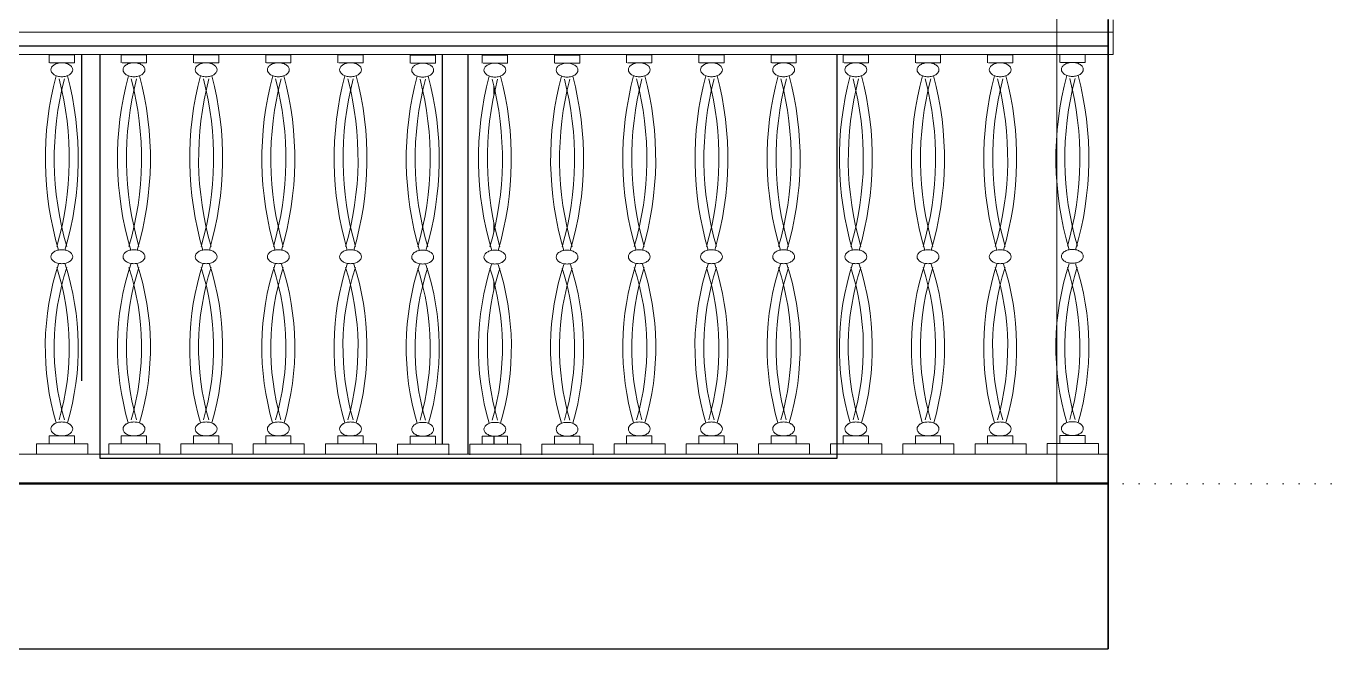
# Model space of a CAD drawing. Extents: x 775040 to 808375, y 4159409 to 4163651.
# Drawn here: x 797201.7 to 797454.9, y 4160529.1 to 4160650 of the extents above; entities that cross this region are included whole.
import ezdxf

# ---------------------------------------------------------------- set-up
doc = ezdxf.new("R2010")
doc.units = 0
doc.header["$MEASUREMENT"] = 0
doc.linetypes.add('ACAD_ISO07W100', pattern=[3, 0, -3])
doc.linetypes.add('DUZ', pattern=[500, 500])
doc.layers.get('0').update_dxf_attribs({"linetype": 'DUZ'})
doc.layers.add('pencere', color=3, linetype='Continuous')
for name, color, linetype, lineweight in [('Z_g1', 1, 'Continuous', 5), ('Z_g2', 2, 'Continuous', 9), ('Z_g6', 6, 'Continuous', 20), ('Z_g8', 192, 'Continuous', 30), ('Z_izdot', 42, 'ACAD_ISO07W100', 9)]:
    doc.layers.add(name, color=color, linetype=linetype, lineweight=lineweight)

msp = doc.modelspace()

# ---------------------------------------------------------------- linework, layer by layer
at = {"color": 7, "linetype": 'Continuous'}
for p, q in [((797411.56, 4160561.14), (797411.56, 4160651.14)), ((797157.42, 4160646.14), (797411.56, 4160646.14)), ((797411.56, 4160561.14), (797157.42, 4160561.14)), ((797157.42, 4160561.14), (797411.56, 4160561.14))]:
    msp.add_line(p, q, dxfattribs=at)
at = {"color": 1, "linetype": 'Continuous', "lineweight": 20}
msp.add_line((797212.42, 4160561.37), (797212.42, 4160561.14), dxfattribs=at)
at = {"layer": 'pencere', "color": 5}
for p, q in [((797212.42, 4160644.42), (797212.42, 4160581.14)), ((797287.42, 4160566.91), (797287.42, 4160644.42))]:
    msp.add_line(p, q, dxfattribs=at)
at = {"layer": 'pencere', "color": 21}
for p, q in [((797282.42, 4160568.87), (797282.42, 4160644.42)), ((797292.42, 4160644.29), (797292.42, 4160644.42)), ((797292.42, 4160642.77), (797292.42, 4160642.77)), ((797292.42, 4160636.69), (797292.42, 4160638.23)), ((797292.42, 4160610.13), (797292.42, 4160611.67)), ((797292.42, 4160598.92), (797292.42, 4160600.31)), ((797292.42, 4160568.87), (797292.42, 4160570.39))]:
    msp.add_line(p, q, dxfattribs=at)
at = {"layer": 'pencere', "color": 5}
msp.add_lwpolyline([(797212.4, 4160644.42), (797212.41, 4160581.14)], dxfattribs=at)
at = {"layer": 'pencere', "color": 21}
msp.add_lwpolyline([(797215.94, 4160644.42), (797215.95, 4160566.14), (797358.95, 4160566.14), (797358.94, 4160644.42)], dxfattribs=at)
at = {"layer": 'Z_g1'}
for p, q in [((797411.56, 4160566.91), (797157.42, 4160566.91)), ((797157.42, 4160561.37), (797411.56, 4160561.37))]:
    msp.add_line(p, q, dxfattribs=at)
msp.add_lwpolyline([(797212.42, 4160561.37), (797212.42, 4160561.14)], dxfattribs=at)
at = {"layer": 'Z_g2'}
for p, q in [((797412.5, 4160644.42), (797412.5, 4160651.14)), ((797157.42, 4160648.77), (797412.5, 4160648.77)), ((797412.5, 4160644.42), (797157.42, 4160644.42)), ((797206.14, 4160642.83), (797206.14, 4160644.36)), ((797211.04, 4160644.36), (797206.14, 4160644.36)), ((797211.04, 4160644.36), (797211.04, 4160642.83)), ((797220.14, 4160642.83), (797220.14, 4160644.36)), ((797225.04, 4160644.36), (797220.14, 4160644.36)), ((797225.04, 4160644.36), (797225.04, 4160642.83)), ((797234.14, 4160642.83), (797234.14, 4160644.36)), ((797239.04, 4160644.36), (797234.14, 4160644.36)), ((797239.04, 4160644.36), (797239.04, 4160642.83)), ((797248.14, 4160642.83), (797248.14, 4160644.36)), ((797253.04, 4160644.36), (797248.14, 4160644.36)), ((797253.04, 4160644.36), (797253.04, 4160642.83)), ((797267.04, 4160644.36), (797262.14, 4160644.36)), ((797262.14, 4160642.83), (797262.14, 4160644.36)), ((797267.04, 4160644.36), (797267.04, 4160642.83)), ((797276.14, 4160642.77), (797276.14, 4160644.29)), ((797281.04, 4160644.29), (797276.14, 4160644.29)), ((797281.04, 4160644.29), (797281.04, 4160642.77)), ((797290.14, 4160642.77), (797290.14, 4160644.29)), ((797295.04, 4160644.29), (797290.14, 4160644.29)), ((797295.04, 4160644.29), (797295.04, 4160642.77)), ((797309.04, 4160644.29), (797304.14, 4160644.29)), ((797304.14, 4160642.77), (797304.14, 4160644.29)), ((797309.04, 4160644.29), (797309.04, 4160642.77)), ((797318.14, 4160642.83), (797318.14, 4160644.36)), ((797323.04, 4160644.36), (797318.14, 4160644.36)), ((797323.04, 4160644.36), (797323.04, 4160642.83)), ((797332.14, 4160642.83), (797332.14, 4160644.36)), ((797337.04, 4160644.36), (797332.14, 4160644.36)), ((797337.04, 4160644.36), (797337.04, 4160642.83)), ((797351.04, 4160644.36), (797346.14, 4160644.36)), ((797346.14, 4160642.83), (797346.14, 4160644.36)), ((797351.04, 4160644.36), (797351.04, 4160642.83)), ((797360.14, 4160642.83), (797360.14, 4160644.36)), ((797365.04, 4160644.36), (797360.14, 4160644.36)), ((797365.04, 4160644.36), (797365.04, 4160642.83)), ((797374.14, 4160642.83), (797374.14, 4160644.36)), ((797379.04, 4160644.36), (797374.14, 4160644.36)), ((797379.04, 4160644.36), (797379.04, 4160642.83)), ((797393.04, 4160644.36), (797388.14, 4160644.36)), ((797388.14, 4160642.83), (797388.14, 4160644.36)), ((797393.04, 4160644.36), (797393.04, 4160642.83)), ((797402.14, 4160642.9), (797402.14, 4160644.42)), ((797407.04, 4160644.42), (797402.14, 4160644.42)), ((797407.04, 4160644.42), (797407.04, 4160642.9)), ((797211.04, 4160642.83), (797206.3, 4160642.83)), ((797225.04, 4160642.83), (797220.3, 4160642.83)), ((797239.04, 4160642.83), (797234.3, 4160642.83)), ((797253.04, 4160642.83), (797248.3, 4160642.83)), ((797267.04, 4160642.83), (797262.3, 4160642.83)), ((797281.04, 4160642.77), (797276.3, 4160642.77)), ((797295.04, 4160642.77), (797290.3, 4160642.77)), ((797309.04, 4160642.77), (797304.3, 4160642.77)), ((797323.04, 4160642.83), (797318.3, 4160642.83)), ((797337.04, 4160642.83), (797332.3, 4160642.83)), ((797351.04, 4160642.83), (797346.3, 4160642.83)), ((797365.04, 4160642.83), (797360.3, 4160642.83)), ((797379.04, 4160642.83), (797374.3, 4160642.83)), ((797393.04, 4160642.83), (797388.3, 4160642.83)), ((797407.04, 4160642.9), (797402.3, 4160642.9)), ((797206.14, 4160570.46), (797206.14, 4160568.94)), ((797211.04, 4160570.46), (797206.14, 4160570.46)), ((797211.04, 4160568.94), (797211.04, 4160570.46)), ((797220.14, 4160570.46), (797220.14, 4160568.94)), ((797225.04, 4160570.46), (797220.14, 4160570.46)), ((797225.04, 4160568.94), (797225.04, 4160570.46)), ((797234.14, 4160570.46), (797234.14, 4160568.94)), ((797239.04, 4160570.46), (797234.14, 4160570.46)), ((797239.04, 4160568.94), (797239.04, 4160570.46)), ((797248.14, 4160570.46), (797248.14, 4160568.94)), ((797253.04, 4160570.46), (797248.14, 4160570.46)), ((797253.04, 4160568.94), (797253.04, 4160570.46)), ((797267.04, 4160570.46), (797262.14, 4160570.46)), ((797262.14, 4160570.46), (797262.14, 4160568.94)), ((797267.04, 4160568.94), (797267.04, 4160570.46)), ((797276.14, 4160570.39), (797276.14, 4160568.87)), ((797281.04, 4160570.39), (797276.14, 4160570.39)), ((797281.04, 4160568.87), (797281.04, 4160570.39)), ((797290.14, 4160570.39), (797290.14, 4160568.87)), ((797295.04, 4160570.39), (797290.14, 4160570.39)), ((797295.04, 4160568.87), (797295.04, 4160570.39)), ((797309.04, 4160570.39), (797304.14, 4160570.39)), ((797304.14, 4160570.39), (797304.14, 4160568.87)), ((797309.04, 4160568.87), (797309.04, 4160570.39)), ((797318.14, 4160570.46), (797318.14, 4160568.94)), ((797323.04, 4160570.46), (797318.14, 4160570.46)), ((797323.04, 4160568.94), (797323.04, 4160570.46)), ((797332.14, 4160570.46), (797332.14, 4160568.94)), ((797337.04, 4160570.46), (797332.14, 4160570.46)), ((797337.04, 4160568.94), (797337.04, 4160570.46)), ((797351.04, 4160570.46), (797346.14, 4160570.46)), ((797346.14, 4160570.46), (797346.14, 4160568.94)), ((797351.04, 4160568.94), (797351.04, 4160570.46)), ((797360.14, 4160570.46), (797360.14, 4160568.94)), ((797365.04, 4160570.46), (797360.14, 4160570.46)), ((797365.04, 4160568.94), (797365.04, 4160570.46)), ((797374.14, 4160570.46), (797374.14, 4160568.94)), ((797379.04, 4160570.46), (797374.14, 4160570.46)), ((797379.04, 4160568.94), (797379.04, 4160570.46)), ((797393.04, 4160570.46), (797388.14, 4160570.46)), ((797388.14, 4160570.46), (797388.14, 4160568.94)), ((797393.04, 4160568.94), (797393.04, 4160570.46)), ((797402.14, 4160570.52), (797402.14, 4160569)), ((797407.04, 4160570.52), (797402.14, 4160570.52)), ((797407.04, 4160569), (797407.04, 4160570.52)), ((797203.71, 4160568.94), (797203.71, 4160566.88)), ((797213.63, 4160568.94), (797203.71, 4160568.94)), ((797213.63, 4160566.88), (797213.63, 4160568.94)), ((797217.71, 4160568.94), (797217.71, 4160566.88)), ((797227.63, 4160568.94), (797217.71, 4160568.94)), ((797227.63, 4160566.88), (797227.63, 4160568.94)), ((797231.71, 4160568.94), (797231.71, 4160566.88)), ((797241.63, 4160568.94), (797231.71, 4160568.94)), ((797241.63, 4160566.88), (797241.63, 4160568.94)), ((797245.71, 4160568.94), (797245.71, 4160566.88)), ((797255.63, 4160568.94), (797245.71, 4160568.94)), ((797255.63, 4160566.88), (797255.63, 4160568.94)), ((797269.63, 4160568.94), (797259.71, 4160568.94)), ((797259.71, 4160568.94), (797259.71, 4160566.88)), ((797269.63, 4160566.88), (797269.63, 4160568.94)), ((797273.71, 4160568.87), (797273.71, 4160566.81)), ((797283.63, 4160568.87), (797273.71, 4160568.87)), ((797283.63, 4160566.81), (797283.63, 4160568.87)), ((797287.71, 4160568.87), (797287.71, 4160566.81)), ((797297.63, 4160568.87), (797287.71, 4160568.87)), ((797297.63, 4160566.81), (797297.63, 4160568.87)), ((797311.63, 4160568.87), (797301.71, 4160568.87)), ((797301.71, 4160568.87), (797301.71, 4160566.81)), ((797311.63, 4160566.81), (797311.63, 4160568.87)), ((797315.71, 4160568.94), (797315.71, 4160566.88)), ((797325.63, 4160568.94), (797315.71, 4160568.94)), ((797325.63, 4160566.88), (797325.63, 4160568.94)), ((797329.71, 4160568.94), (797329.71, 4160566.88)), ((797339.63, 4160568.94), (797329.71, 4160568.94)), ((797339.63, 4160566.88), (797339.63, 4160568.94)), ((797353.63, 4160568.94), (797343.71, 4160568.94)), ((797343.71, 4160568.94), (797343.71, 4160566.88)), ((797353.63, 4160566.88), (797353.63, 4160568.94)), ((797357.71, 4160568.94), (797357.71, 4160566.88)), ((797367.63, 4160568.94), (797357.71, 4160568.94)), ((797367.63, 4160566.88), (797367.63, 4160568.94)), ((797371.71, 4160568.94), (797371.71, 4160566.88)), ((797381.63, 4160568.94), (797371.71, 4160568.94)), ((797381.63, 4160566.88), (797381.63, 4160568.94)), ((797395.63, 4160568.94), (797385.71, 4160568.94)), ((797385.71, 4160568.94), (797385.71, 4160566.88)), ((797395.63, 4160566.88), (797395.63, 4160568.94)), ((797399.71, 4160569), (797399.71, 4160566.94)), ((797409.63, 4160569), (797399.71, 4160569)), ((797409.63, 4160566.94), (797409.63, 4160569))]:
    msp.add_line(p, q, dxfattribs=at)
for centre, radius, start, end in [((797207.36, 4160641.48), 0.888, 147.0853, 180), ((797207.36, 4160641.48), 0.888, 180, 212.9147), ((797207.95, 4160641.1), 1.59, 122.6158, 147.0853), ((797207.95, 4160641.86), 1.59, 212.9147, 237.3842), ((797208.34, 4160640.5), 2.3, 104.8455, 122.6158), ((797208.59, 4160639.54), 3.29, 90, 104.8455), ((797208.59, 4160639.54), 3.29, 75.1545, 90), ((797208.84, 4160640.5), 2.3, 57.3842, 75.1545), ((797209.23, 4160641.1), 1.59, 32.9147, 57.3842), ((797209.23, 4160641.86), 1.59, 302.6158, 327.0853), ((797209.82, 4160641.48), 0.888, 0, 32.9147), ((797209.82, 4160641.48), 0.888, 327.0853, 0), ((797221.36, 4160641.48), 0.888, 147.0853, 180), ((797221.36, 4160641.48), 0.888, 180, 212.9147), ((797221.95, 4160641.1), 1.59, 122.6158, 147.0853), ((797221.95, 4160641.86), 1.59, 212.9147, 237.3842), ((797222.34, 4160640.5), 2.3, 104.8455, 122.6158), ((797222.59, 4160639.54), 3.29, 90, 104.8455), ((797222.59, 4160639.54), 3.29, 75.1545, 90), ((797222.84, 4160640.5), 2.3, 57.3842, 75.1545), ((797223.23, 4160641.1), 1.59, 32.9147, 57.3842), ((797223.23, 4160641.86), 1.59, 302.6158, 327.0853), ((797223.82, 4160641.48), 0.888, 0, 32.9147), ((797223.82, 4160641.48), 0.888, 327.0853, 0), ((797235.36, 4160641.48), 0.888, 147.0853, 180), ((797235.36, 4160641.48), 0.888, 180, 212.9147), ((797235.95, 4160641.1), 1.59, 122.6158, 147.0853), ((797235.95, 4160641.86), 1.59, 212.9147, 237.3842), ((797236.34, 4160640.5), 2.3, 104.8455, 122.6158), ((797236.59, 4160639.54), 3.29, 90, 104.8455), ((797236.59, 4160639.54), 3.29, 75.1545, 90), ((797236.84, 4160640.5), 2.3, 57.3842, 75.1545), ((797237.23, 4160641.1), 1.59, 32.9147, 57.3842), ((797237.23, 4160641.86), 1.59, 302.6158, 327.0853), ((797237.82, 4160641.48), 0.888, 0, 32.9147), ((797237.82, 4160641.48), 0.888, 327.0853, 0), ((797249.36, 4160641.48), 0.888, 147.0853, 180), ((797249.36, 4160641.48), 0.888, 180, 212.9147), ((797249.95, 4160641.1), 1.59, 122.6158, 147.0853), ((797249.95, 4160641.86), 1.59, 212.9147, 237.3842), ((797250.34, 4160640.5), 2.3, 104.8455, 122.6158), ((797250.59, 4160639.54), 3.29, 90, 104.8455), ((797250.59, 4160639.54), 3.29, 75.1545, 90), ((797250.84, 4160640.5), 2.3, 57.3842, 75.1545), ((797251.23, 4160641.1), 1.59, 32.9147, 57.3842), ((797251.23, 4160641.86), 1.59, 302.6158, 327.0853), ((797251.82, 4160641.48), 0.888, 0, 32.9147), ((797251.82, 4160641.48), 0.888, 327.0853, 0), ((797263.36, 4160641.48), 0.888, 147.0853, 180), ((797263.36, 4160641.48), 0.888, 180, 212.9147), ((797263.95, 4160641.1), 1.59, 122.6158, 147.0853), ((797263.95, 4160641.86), 1.59, 212.9147, 237.3842), ((797264.34, 4160640.5), 2.3, 104.8455, 122.6158), ((797264.59, 4160639.54), 3.29, 90, 104.8455), ((797264.59, 4160639.54), 3.29, 75.1545, 90), ((797264.84, 4160640.5), 2.3, 57.3842, 75.1545), ((797265.23, 4160641.1), 1.59, 32.9147, 57.3842), ((797265.23, 4160641.86), 1.59, 302.6158, 327.0853), ((797265.82, 4160641.48), 0.888, 0, 32.9147), ((797265.82, 4160641.48), 0.888, 327.0853, 0), ((797277.36, 4160641.42), 0.888, 147.0853, 180), ((797277.36, 4160641.42), 0.888, 180, 212.9147), ((797277.95, 4160641.04), 1.59, 122.6158, 147.0853), ((797277.95, 4160641.8), 1.59, 212.9147, 237.3842), ((797278.34, 4160640.43), 2.3, 104.8455, 122.6158), ((797278.59, 4160639.48), 3.29, 90, 104.8455), ((797278.59, 4160639.48), 3.29, 75.1545, 90), ((797278.84, 4160640.43), 2.3, 57.3842, 75.1545), ((797279.23, 4160641.04), 1.59, 32.9147, 57.3842), ((797279.23, 4160641.8), 1.59, 302.6158, 327.0853), ((797279.82, 4160641.42), 0.888, 0, 32.9147), ((797279.82, 4160641.42), 0.888, 327.0853, 0), ((797291.36, 4160641.42), 0.888, 147.0853, 180), ((797291.36, 4160641.42), 0.888, 180, 212.9147), ((797291.95, 4160641.04), 1.59, 122.6158, 147.0853), ((797291.95, 4160641.8), 1.59, 212.9147, 237.3842), ((797292.34, 4160640.43), 2.3, 104.8455, 122.6158), ((797292.59, 4160639.48), 3.29, 90, 104.8455), ((797292.59, 4160639.48), 3.29, 75.1545, 90), ((797292.84, 4160640.43), 2.3, 57.3842, 75.1545), ((797293.23, 4160641.04), 1.59, 32.9147, 57.3842), ((797293.23, 4160641.8), 1.59, 302.6158, 327.0853), ((797293.82, 4160641.42), 0.888, 0, 32.9147), ((797293.82, 4160641.42), 0.888, 327.0853, 0), ((797305.36, 4160641.42), 0.888, 147.0853, 180), ((797305.36, 4160641.42), 0.888, 180, 212.9147), ((797305.95, 4160641.04), 1.59, 122.6158, 147.0853), ((797305.95, 4160641.8), 1.59, 212.9147, 237.3842), ((797306.34, 4160640.43), 2.3, 104.8455, 122.6158), ((797306.59, 4160639.48), 3.29, 90, 104.8455), ((797306.59, 4160639.48), 3.29, 75.1545, 90), ((797306.84, 4160640.43), 2.3, 57.3842, 75.1545), ((797307.23, 4160641.04), 1.59, 32.9147, 57.3842), ((797307.23, 4160641.8), 1.59, 302.6158, 327.0853), ((797307.82, 4160641.42), 0.888, 0, 32.9147), ((797307.82, 4160641.42), 0.888, 327.0853, 0), ((797319.36, 4160641.48), 0.888, 147.0853, 180), ((797319.36, 4160641.48), 0.888, 180, 212.9147), ((797319.95, 4160641.1), 1.59, 122.6158, 147.0853), ((797319.95, 4160641.86), 1.59, 212.9147, 237.3842), ((797320.34, 4160640.5), 2.3, 104.8455, 122.6158), ((797320.59, 4160639.54), 3.29, 90, 104.8455), ((797320.59, 4160639.54), 3.29, 75.1545, 90), ((797320.84, 4160640.5), 2.3, 57.3842, 75.1545), ((797321.23, 4160641.1), 1.59, 32.9147, 57.3842), ((797321.23, 4160641.86), 1.59, 302.6158, 327.0853), ((797321.82, 4160641.48), 0.888, 0, 32.9147), ((797321.82, 4160641.48), 0.888, 327.0853, 0), ((797333.36, 4160641.48), 0.888, 147.0853, 180), ((797333.36, 4160641.48), 0.888, 180, 212.9147), ((797333.95, 4160641.1), 1.59, 122.6158, 147.0853), ((797333.95, 4160641.86), 1.59, 212.9147, 237.3842), ((797334.34, 4160640.5), 2.3, 104.8455, 122.6158), ((797334.59, 4160639.54), 3.29, 90, 104.8455), ((797334.59, 4160639.54), 3.29, 75.1545, 90), ((797334.84, 4160640.5), 2.3, 57.3842, 75.1545), ((797335.23, 4160641.1), 1.59, 32.9147, 57.3842), ((797335.23, 4160641.86), 1.59, 302.6158, 327.0853), ((797335.82, 4160641.48), 0.888, 0, 32.9147), ((797335.82, 4160641.48), 0.888, 327.0853, 0), ((797347.36, 4160641.48), 0.888, 147.0853, 180), ((797347.36, 4160641.48), 0.888, 180, 212.9147), ((797347.95, 4160641.1), 1.59, 122.6158, 147.0853), ((797347.95, 4160641.86), 1.59, 212.9147, 237.3842), ((797348.34, 4160640.5), 2.3, 104.8455, 122.6158), ((797348.59, 4160639.54), 3.29, 90, 104.8455), ((797348.59, 4160639.54), 3.29, 75.1545, 90), ((797348.84, 4160640.5), 2.3, 57.3842, 75.1545), ((797349.23, 4160641.1), 1.59, 32.9147, 57.3842), ((797349.23, 4160641.86), 1.59, 302.6158, 327.0853), ((797349.82, 4160641.48), 0.888, 0, 32.9147), ((797349.82, 4160641.48), 0.888, 327.0853, 0), ((797361.36, 4160641.48), 0.888, 147.0853, 180), ((797361.36, 4160641.48), 0.888, 180, 212.9147), ((797361.95, 4160641.1), 1.59, 122.6158, 147.0853), ((797361.95, 4160641.86), 1.59, 212.9147, 237.3842), ((797362.34, 4160640.5), 2.3, 104.8455, 122.6158), ((797362.59, 4160639.54), 3.29, 90, 104.8455), ((797362.59, 4160639.54), 3.29, 75.1545, 90), ((797362.84, 4160640.5), 2.3, 57.3842, 75.1545), ((797363.23, 4160641.1), 1.59, 32.9147, 57.3842), ((797363.23, 4160641.86), 1.59, 302.6158, 327.0853), ((797363.82, 4160641.48), 0.888, 0, 32.9147), ((797363.82, 4160641.48), 0.888, 327.0853, 0), ((797375.36, 4160641.48), 0.888, 147.0853, 180), ((797375.36, 4160641.48), 0.888, 180, 212.9147), ((797375.95, 4160641.1), 1.59, 122.6158, 147.0853), ((797375.95, 4160641.86), 1.59, 212.9147, 237.3842), ((797376.34, 4160640.5), 2.3, 104.8455, 122.6158), ((797376.59, 4160639.54), 3.29, 90, 104.8455), ((797376.59, 4160639.54), 3.29, 75.1545, 90), ((797376.84, 4160640.5), 2.3, 57.3842, 75.1545), ((797377.23, 4160641.1), 1.59, 32.9147, 57.3842), ((797377.23, 4160641.86), 1.59, 302.6158, 327.0853), ((797377.82, 4160641.48), 0.888, 0, 32.9147), ((797377.82, 4160641.48), 0.888, 327.0853, 0), ((797389.36, 4160641.48), 0.888, 147.0853, 180), ((797389.36, 4160641.48), 0.888, 180, 212.9147), ((797389.95, 4160641.1), 1.59, 122.6158, 147.0853), ((797389.95, 4160641.86), 1.59, 212.9147, 237.3842), ((797390.34, 4160640.5), 2.3, 104.8455, 122.6158), ((797390.59, 4160639.54), 3.29, 90, 104.8455), ((797390.59, 4160639.54), 3.29, 75.1545, 90), ((797390.84, 4160640.5), 2.3, 57.3842, 75.1545), ((797391.23, 4160641.1), 1.59, 32.9147, 57.3842), ((797391.23, 4160641.86), 1.59, 302.6158, 327.0853), ((797391.82, 4160641.48), 0.888, 0, 32.9147), ((797391.82, 4160641.48), 0.888, 327.0853, 0), ((797403.36, 4160641.55), 0.888, 147.0853, 180), ((797403.36, 4160641.55), 0.888, 180, 212.9147), ((797403.95, 4160641.17), 1.59, 122.6158, 147.0853), ((797403.95, 4160641.93), 1.59, 212.9147, 237.3842), ((797404.34, 4160640.57), 2.3, 104.8455, 122.6158), ((797404.59, 4160639.61), 3.29, 90, 104.8455), ((797404.59, 4160639.61), 3.29, 75.1545, 90), ((797404.84, 4160640.57), 2.3, 57.3842, 75.1545), ((797405.23, 4160641.17), 1.59, 32.9147, 57.3842), ((797405.23, 4160641.93), 1.59, 302.6158, 327.0853), ((797405.82, 4160641.55), 0.888, 0, 32.9147), ((797405.82, 4160641.55), 0.888, 327.0853, 0), ((797267.98, 4160624.25), 62.58, 165.1181, 196.4631), ((797208.34, 4160642.47), 2.3, 237.3842, 255.1545), ((797268.29, 4160624.25), 61.16, 165.365, 196.1896), ((797148.89, 4160624.25), 61.16, 343.8104, 14.635), ((797208.59, 4160643.42), 3.29, 255.1545, 270), ((797208.59, 4160643.42), 3.29, 270, 284.8455), ((797149.2, 4160624.25), 62.58, 343.5369, 14.8819), ((797208.84, 4160642.47), 2.3, 284.8455, 302.6158), ((797281.98, 4160624.25), 62.58, 165.1181, 196.4631), ((797222.34, 4160642.47), 2.3, 237.3842, 255.1545), ((797282.29, 4160624.25), 61.16, 165.365, 196.1896), ((797162.89, 4160624.25), 61.16, 343.8104, 14.635), ((797222.59, 4160643.42), 3.29, 255.1545, 270), ((797222.59, 4160643.42), 3.29, 270, 284.8455), ((797163.2, 4160624.25), 62.58, 343.5369, 14.8819), ((797222.84, 4160642.47), 2.3, 284.8455, 302.6158), ((797295.98, 4160624.25), 62.58, 165.1181, 196.4631), ((797236.34, 4160642.47), 2.3, 237.3842, 255.1545), ((797296.29, 4160624.25), 61.16, 165.365, 196.1896), ((797176.89, 4160624.25), 61.16, 343.8104, 14.635), ((797236.59, 4160643.42), 3.29, 255.1545, 270), ((797236.59, 4160643.42), 3.29, 270, 284.8455), ((797177.2, 4160624.25), 62.58, 343.5369, 14.8819), ((797236.84, 4160642.47), 2.3, 284.8455, 302.6158), ((797309.98, 4160624.25), 62.58, 165.1181, 196.4631), ((797250.34, 4160642.47), 2.3, 237.3842, 255.1545), ((797310.29, 4160624.25), 61.16, 165.365, 196.1896), ((797190.89, 4160624.25), 61.16, 343.8104, 14.635), ((797250.59, 4160643.42), 3.29, 255.1545, 270), ((797250.59, 4160643.42), 3.29, 270, 284.8455), ((797191.2, 4160624.25), 62.58, 343.5369, 14.8819), ((797250.84, 4160642.47), 2.3, 284.8455, 302.6158), ((797323.98, 4160624.25), 62.58, 165.1181, 196.4631), ((797264.34, 4160642.47), 2.3, 237.3842, 255.1545), ((797324.29, 4160624.25), 61.16, 165.365, 196.1896), ((797204.89, 4160624.25), 61.16, 343.8104, 14.635), ((797264.59, 4160643.42), 3.29, 255.1545, 270), ((797264.59, 4160643.42), 3.29, 270, 284.8455), ((797205.2, 4160624.25), 62.58, 343.5369, 14.8819), ((797264.84, 4160642.47), 2.3, 284.8455, 302.6158), ((797337.98, 4160624.18), 62.58, 165.1181, 196.4631), ((797278.34, 4160642.4), 2.3, 237.3842, 255.1545), ((797338.29, 4160624.18), 61.16, 165.365, 196.1896), ((797218.89, 4160624.18), 61.16, 343.8104, 14.635), ((797278.59, 4160643.36), 3.29, 255.1545, 270), ((797278.59, 4160643.36), 3.29, 270, 284.8455), ((797219.2, 4160624.18), 62.58, 343.5369, 14.8819), ((797278.84, 4160642.4), 2.3, 284.8455, 302.6158), ((797351.98, 4160624.18), 62.58, 165.1181, 196.4631), ((797292.34, 4160642.4), 2.3, 237.3842, 255.1545), ((797352.29, 4160624.18), 61.16, 165.365, 196.1896), ((797232.89, 4160624.18), 61.16, 343.8104, 14.635), ((797292.59, 4160643.36), 3.29, 255.1545, 270), ((797292.59, 4160643.36), 3.29, 270, 284.8455), ((797233.2, 4160624.18), 62.58, 343.5369, 14.8819), ((797292.84, 4160642.4), 2.3, 284.8455, 302.6158), ((797365.98, 4160624.18), 62.58, 165.1181, 196.4631), ((797306.34, 4160642.4), 2.3, 237.3842, 255.1545), ((797366.29, 4160624.18), 61.16, 165.365, 196.1896), ((797246.89, 4160624.18), 61.16, 343.8104, 14.635), ((797306.59, 4160643.36), 3.29, 255.1545, 270), ((797306.59, 4160643.36), 3.29, 270, 284.8455), ((797247.2, 4160624.18), 62.58, 343.5369, 14.8819), ((797306.84, 4160642.4), 2.3, 284.8455, 302.6158), ((797379.98, 4160624.25), 62.58, 165.1181, 196.4631), ((797320.34, 4160642.47), 2.3, 237.3842, 255.1545), ((797380.29, 4160624.25), 61.16, 165.365, 196.1896), ((797260.89, 4160624.25), 61.16, 343.8104, 14.635), ((797320.59, 4160643.42), 3.29, 255.1545, 270), ((797320.59, 4160643.42), 3.29, 270, 284.8455), ((797261.2, 4160624.25), 62.58, 343.5369, 14.8819), ((797320.84, 4160642.47), 2.3, 284.8455, 302.6158), ((797393.98, 4160624.25), 62.58, 165.1181, 196.4631), ((797334.34, 4160642.47), 2.3, 237.3842, 255.1545), ((797394.29, 4160624.25), 61.16, 165.365, 196.1896), ((797274.89, 4160624.25), 61.16, 343.8104, 14.635), ((797334.59, 4160643.42), 3.29, 255.1545, 270), ((797334.59, 4160643.42), 3.29, 270, 284.8455), ((797275.2, 4160624.25), 62.58, 343.5369, 14.8819), ((797334.84, 4160642.47), 2.3, 284.8455, 302.6158), ((797407.98, 4160624.25), 62.58, 165.1181, 196.4631), ((797348.34, 4160642.47), 2.3, 237.3842, 255.1545), ((797408.29, 4160624.25), 61.16, 165.365, 196.1896), ((797288.89, 4160624.25), 61.16, 343.8104, 14.635), ((797348.59, 4160643.42), 3.29, 255.1545, 270), ((797348.59, 4160643.42), 3.29, 270, 284.8455), ((797289.2, 4160624.25), 62.58, 343.5369, 14.8819), ((797348.84, 4160642.47), 2.3, 284.8455, 302.6158), ((797421.98, 4160624.25), 62.58, 165.1181, 196.4631), ((797362.34, 4160642.47), 2.3, 237.3842, 255.1545), ((797422.29, 4160624.25), 61.16, 165.365, 196.1896), ((797302.89, 4160624.25), 61.16, 343.8104, 14.635), ((797362.59, 4160643.42), 3.29, 255.1545, 270), ((797362.59, 4160643.42), 3.29, 270, 284.8455), ((797303.2, 4160624.25), 62.58, 343.5369, 14.8819), ((797362.84, 4160642.47), 2.3, 284.8455, 302.6158), ((797435.98, 4160624.25), 62.58, 165.1181, 196.4631), ((797376.34, 4160642.47), 2.3, 237.3842, 255.1545), ((797436.29, 4160624.25), 61.16, 165.365, 196.1896), ((797316.89, 4160624.25), 61.16, 343.8104, 14.635), ((797376.59, 4160643.42), 3.29, 255.1545, 270), ((797376.59, 4160643.42), 3.29, 270, 284.8455), ((797317.2, 4160624.25), 62.58, 343.5369, 14.8819), ((797376.84, 4160642.47), 2.3, 284.8455, 302.6158), ((797449.98, 4160624.25), 62.58, 165.1181, 196.4631), ((797390.34, 4160642.47), 2.3, 237.3842, 255.1545), ((797450.29, 4160624.25), 61.16, 165.365, 196.1896), ((797330.89, 4160624.25), 61.16, 343.8104, 14.635), ((797390.59, 4160643.42), 3.29, 255.1545, 270), ((797390.59, 4160643.42), 3.29, 270, 284.8455), ((797331.2, 4160624.25), 62.58, 343.5369, 14.8819), ((797390.84, 4160642.47), 2.3, 284.8455, 302.6158), ((797463.98, 4160624.32), 62.58, 165.1181, 196.4631), ((797404.34, 4160642.53), 2.3, 237.3842, 255.1545), ((797464.29, 4160624.32), 61.16, 165.365, 196.1896), ((797344.89, 4160624.32), 61.16, 343.8104, 14.635), ((797404.59, 4160643.49), 3.29, 255.1545, 270), ((797404.59, 4160643.49), 3.29, 270, 284.8455), ((797345.2, 4160624.32), 62.58, 343.5369, 14.8819), ((797404.84, 4160642.53), 2.3, 284.8455, 302.6158), ((797207.36, 4160605.22), 0.888, 147.0853, 180), ((797207.36, 4160605.22), 0.888, 180, 212.9147), ((797207.95, 4160604.84), 1.59, 122.6158, 147.0853), ((797208.34, 4160604.24), 2.3, 104.8455, 122.6158), ((797208.59, 4160603.28), 3.29, 90, 104.8455), ((797208.59, 4160603.28), 3.29, 75.1545, 90), ((797208.84, 4160604.24), 2.3, 57.3842, 75.1545), ((797209.23, 4160604.84), 1.59, 32.9147, 57.3842), ((797209.82, 4160605.22), 0.888, 0, 32.9147), ((797209.82, 4160605.22), 0.888, 327.0853, 0), ((797221.36, 4160605.22), 0.888, 147.0853, 180), ((797221.36, 4160605.22), 0.888, 180, 212.9147), ((797221.95, 4160604.84), 1.59, 122.6158, 147.0853), ((797222.34, 4160604.24), 2.3, 104.8455, 122.6158), ((797222.59, 4160603.28), 3.29, 90, 104.8455), ((797222.59, 4160603.28), 3.29, 75.1545, 90), ((797222.84, 4160604.24), 2.3, 57.3842, 75.1545), ((797223.23, 4160604.84), 1.59, 32.9147, 57.3842), ((797223.82, 4160605.22), 0.888, 0, 32.9147), ((797223.82, 4160605.22), 0.888, 327.0853, 0), ((797235.36, 4160605.22), 0.888, 147.0853, 180), ((797235.36, 4160605.22), 0.888, 180, 212.9147), ((797235.95, 4160604.84), 1.59, 122.6158, 147.0853), ((797236.34, 4160604.24), 2.3, 104.8455, 122.6158), ((797236.59, 4160603.28), 3.29, 90, 104.8455), ((797236.59, 4160603.28), 3.29, 75.1545, 90), ((797236.84, 4160604.24), 2.3, 57.3842, 75.1545), ((797237.23, 4160604.84), 1.59, 32.9147, 57.3842), ((797237.82, 4160605.22), 0.888, 0, 32.9147), ((797237.82, 4160605.22), 0.888, 327.0853, 0), ((797249.36, 4160605.22), 0.888, 147.0853, 180), ((797249.36, 4160605.22), 0.888, 180, 212.9147), ((797249.95, 4160604.84), 1.59, 122.6158, 147.0853), ((797250.34, 4160604.24), 2.3, 104.8455, 122.6158), ((797250.59, 4160603.28), 3.29, 90, 104.8455), ((797250.59, 4160603.28), 3.29, 75.1545, 90), ((797250.84, 4160604.24), 2.3, 57.3842, 75.1545), ((797251.23, 4160604.84), 1.59, 32.9147, 57.3842), ((797251.82, 4160605.22), 0.888, 0, 32.9147), ((797251.82, 4160605.22), 0.888, 327.0853, 0), ((797263.36, 4160605.22), 0.888, 147.0853, 180), ((797263.36, 4160605.22), 0.888, 180, 212.9147), ((797263.95, 4160604.84), 1.59, 122.6158, 147.0853), ((797264.34, 4160604.24), 2.3, 104.8455, 122.6158), ((797264.59, 4160603.28), 3.29, 90, 104.8455), ((797264.59, 4160603.28), 3.29, 75.1545, 90), ((797264.84, 4160604.24), 2.3, 57.3842, 75.1545), ((797265.23, 4160604.84), 1.59, 32.9147, 57.3842), ((797265.82, 4160605.22), 0.888, 0, 32.9147), ((797265.82, 4160605.22), 0.888, 327.0853, 0), ((797277.36, 4160605.15), 0.888, 147.0853, 180), ((797277.95, 4160604.77), 1.59, 122.6158, 147.0853), ((797278.34, 4160604.17), 2.3, 104.8455, 122.6158), ((797278.59, 4160603.21), 3.29, 90, 104.8455), ((797278.59, 4160603.21), 3.29, 75.1545, 90), ((797278.84, 4160604.17), 2.3, 57.3842, 75.1545), ((797279.23, 4160604.77), 1.59, 32.9147, 57.3842), ((797279.82, 4160605.15), 0.888, 0, 32.9147), ((797291.36, 4160605.15), 0.888, 147.0853, 180), ((797291.95, 4160604.77), 1.59, 122.6158, 147.0853), ((797292.34, 4160604.17), 2.3, 104.8455, 122.6158), ((797292.59, 4160603.21), 3.29, 90, 104.8455), ((797292.59, 4160603.21), 3.29, 75.1545, 90), ((797292.84, 4160604.17), 2.3, 57.3842, 75.1545), ((797293.23, 4160604.77), 1.59, 32.9147, 57.3842), ((797293.82, 4160605.15), 0.888, 0, 32.9147), ((797305.36, 4160605.15), 0.888, 147.0853, 180), ((797305.95, 4160604.77), 1.59, 122.6158, 147.0853), ((797306.34, 4160604.17), 2.3, 104.8455, 122.6158), ((797306.59, 4160603.21), 3.29, 90, 104.8455), ((797306.59, 4160603.21), 3.29, 75.1545, 90), ((797306.84, 4160604.17), 2.3, 57.3842, 75.1545), ((797307.23, 4160604.77), 1.59, 32.9147, 57.3842), ((797307.82, 4160605.15), 0.888, 0, 32.9147), ((797319.36, 4160605.22), 0.888, 147.0853, 180), ((797319.36, 4160605.22), 0.888, 180, 212.9147), ((797319.95, 4160604.84), 1.59, 122.6158, 147.0853), ((797320.34, 4160604.24), 2.3, 104.8455, 122.6158), ((797320.59, 4160603.28), 3.29, 90, 104.8455), ((797320.59, 4160603.28), 3.29, 75.1545, 90), ((797320.84, 4160604.24), 2.3, 57.3842, 75.1545), ((797321.23, 4160604.84), 1.59, 32.9147, 57.3842), ((797321.82, 4160605.22), 0.888, 0, 32.9147), ((797321.82, 4160605.22), 0.888, 327.0853, 0), ((797333.36, 4160605.22), 0.888, 147.0853, 180), ((797333.36, 4160605.22), 0.888, 180, 212.9147), ((797333.95, 4160604.84), 1.59, 122.6158, 147.0853), ((797334.34, 4160604.24), 2.3, 104.8455, 122.6158), ((797334.59, 4160603.28), 3.29, 90, 104.8455), ((797334.59, 4160603.28), 3.29, 75.1545, 90), ((797334.84, 4160604.24), 2.3, 57.3842, 75.1545), ((797335.23, 4160604.84), 1.59, 32.9147, 57.3842), ((797335.82, 4160605.22), 0.888, 0, 32.9147), ((797335.82, 4160605.22), 0.888, 327.0853, 0), ((797347.36, 4160605.22), 0.888, 147.0853, 180), ((797347.36, 4160605.22), 0.888, 180, 212.9147), ((797347.95, 4160604.84), 1.59, 122.6158, 147.0853), ((797348.34, 4160604.24), 2.3, 104.8455, 122.6158), ((797348.59, 4160603.28), 3.29, 90, 104.8455), ((797348.59, 4160603.28), 3.29, 75.1545, 90), ((797348.84, 4160604.24), 2.3, 57.3842, 75.1545), ((797349.23, 4160604.84), 1.59, 32.9147, 57.3842), ((797349.82, 4160605.22), 0.888, 0, 32.9147), ((797349.82, 4160605.22), 0.888, 327.0853, 0), ((797361.36, 4160605.22), 0.888, 147.0853, 180), ((797361.36, 4160605.22), 0.888, 180, 212.9147), ((797361.95, 4160604.84), 1.59, 122.6158, 147.0853), ((797362.34, 4160604.24), 2.3, 104.8455, 122.6158), ((797362.59, 4160603.28), 3.29, 90, 104.8455), ((797362.59, 4160603.28), 3.29, 75.1545, 90), ((797362.84, 4160604.24), 2.3, 57.3842, 75.1545), ((797363.23, 4160604.84), 1.59, 32.9147, 57.3842), ((797363.82, 4160605.22), 0.888, 0, 32.9147), ((797363.82, 4160605.22), 0.888, 327.0853, 0), ((797375.36, 4160605.22), 0.888, 147.0853, 180), ((797375.36, 4160605.22), 0.888, 180, 212.9147), ((797375.95, 4160604.84), 1.59, 122.6158, 147.0853), ((797376.34, 4160604.24), 2.3, 104.8455, 122.6158), ((797376.59, 4160603.28), 3.29, 90, 104.8455), ((797376.59, 4160603.28), 3.29, 75.1545, 90), ((797376.84, 4160604.24), 2.3, 57.3842, 75.1545), ((797377.23, 4160604.84), 1.59, 32.9147, 57.3842), ((797377.82, 4160605.22), 0.888, 0, 32.9147), ((797377.82, 4160605.22), 0.888, 327.0853, 0), ((797389.36, 4160605.22), 0.888, 147.0853, 180), ((797389.36, 4160605.22), 0.888, 180, 212.9147), ((797389.95, 4160604.84), 1.59, 122.6158, 147.0853), ((797390.34, 4160604.24), 2.3, 104.8455, 122.6158), ((797390.59, 4160603.28), 3.29, 90, 104.8455), ((797390.59, 4160603.28), 3.29, 75.1545, 90), ((797390.84, 4160604.24), 2.3, 57.3842, 75.1545), ((797391.23, 4160604.84), 1.59, 32.9147, 57.3842), ((797391.82, 4160605.22), 0.888, 0, 32.9147), ((797391.82, 4160605.22), 0.888, 327.0853, 0), ((797403.36, 4160605.29), 0.888, 147.0853, 180), ((797403.36, 4160605.29), 0.888, 180, 212.9147), ((797403.95, 4160604.91), 1.59, 122.6158, 147.0853), ((797404.34, 4160604.3), 2.3, 104.8455, 122.6158), ((797404.59, 4160603.35), 3.29, 90, 104.8455), ((797404.59, 4160603.35), 3.29, 75.1545, 90), ((797404.84, 4160604.3), 2.3, 57.3842, 75.1545), ((797405.23, 4160604.91), 1.59, 32.9147, 57.3842), ((797405.82, 4160605.29), 0.888, 0, 32.9147), ((797405.82, 4160605.29), 0.888, 327.0853, 0), ((797257.56, 4160587.62), 52.17, 161.9559, 196.309), ((797207.95, 4160605.6), 1.59, 212.9147, 237.3842), ((797208.34, 4160606.2), 2.3, 237.3842, 255.1545), ((797257.71, 4160587.62), 50.59, 162.1864, 196.1009), ((797159.46, 4160587.62), 50.59, 343.8991, 17.8136), ((797208.59, 4160607.16), 3.29, 255.1545, 270), ((797208.59, 4160607.16), 3.29, 270, 284.8455), ((797159.62, 4160587.62), 52.17, 343.691, 18.0441), ((797208.84, 4160606.2), 2.3, 284.8455, 302.6158), ((797209.23, 4160605.6), 1.59, 302.6158, 327.0853), ((797271.56, 4160587.62), 52.17, 161.9559, 196.309), ((797221.95, 4160605.6), 1.59, 212.9147, 237.3842), ((797222.34, 4160606.2), 2.3, 237.3842, 255.1545), ((797271.71, 4160587.62), 50.59, 162.1864, 196.1009), ((797173.46, 4160587.62), 50.59, 343.8991, 17.8136), ((797222.59, 4160607.16), 3.29, 255.1545, 270), ((797222.59, 4160607.16), 3.29, 270, 284.8455), ((797173.62, 4160587.62), 52.17, 343.691, 18.0441), ((797222.84, 4160606.2), 2.3, 284.8455, 302.6158), ((797223.23, 4160605.6), 1.59, 302.6158, 327.0853), ((797285.56, 4160587.62), 52.17, 161.9559, 196.309), ((797235.95, 4160605.6), 1.59, 212.9147, 237.3842), ((797236.34, 4160606.2), 2.3, 237.3842, 255.1545), ((797285.71, 4160587.62), 50.59, 162.1864, 196.1009), ((797187.46, 4160587.62), 50.59, 343.8991, 17.8136), ((797236.59, 4160607.16), 3.29, 255.1545, 270), ((797236.59, 4160607.16), 3.29, 270, 284.8455), ((797187.62, 4160587.62), 52.17, 343.691, 18.0441), ((797236.84, 4160606.2), 2.3, 284.8455, 302.6158), ((797237.23, 4160605.6), 1.59, 302.6158, 327.0853), ((797299.56, 4160587.62), 52.17, 161.9559, 196.309), ((797249.95, 4160605.6), 1.59, 212.9147, 237.3842), ((797250.34, 4160606.2), 2.3, 237.3842, 255.1545), ((797299.71, 4160587.62), 50.59, 162.1864, 196.1009), ((797201.46, 4160587.62), 50.59, 343.8991, 17.8136), ((797250.59, 4160607.16), 3.29, 255.1545, 270), ((797250.59, 4160607.16), 3.29, 270, 284.8455), ((797201.62, 4160587.62), 52.17, 343.691, 18.0441), ((797250.84, 4160606.2), 2.3, 284.8455, 302.6158), ((797251.23, 4160605.6), 1.59, 302.6158, 327.0853), ((797313.56, 4160587.62), 52.17, 161.9559, 196.309), ((797263.95, 4160605.6), 1.59, 212.9147, 237.3842), ((797264.34, 4160606.2), 2.3, 237.3842, 255.1545), ((797313.71, 4160587.62), 50.59, 162.1864, 196.1009), ((797215.46, 4160587.62), 50.59, 343.8991, 17.8136), ((797264.59, 4160607.16), 3.29, 255.1545, 270), ((797264.59, 4160607.16), 3.29, 270, 284.8455), ((797215.62, 4160587.62), 52.17, 343.691, 18.0441), ((797264.84, 4160606.2), 2.3, 284.8455, 302.6158), ((797265.23, 4160605.6), 1.59, 302.6158, 327.0853), ((797327.56, 4160587.55), 52.17, 161.9559, 196.309), ((797277.36, 4160605.15), 0.888, 180, 212.9147), ((797277.95, 4160605.53), 1.59, 212.9147, 237.3842), ((797278.34, 4160606.14), 2.3, 237.3842, 255.1545), ((797327.71, 4160587.55), 50.59, 162.1864, 196.1009), ((797229.46, 4160587.55), 50.59, 343.8991, 17.8136), ((797278.59, 4160607.09), 3.29, 255.1545, 270), ((797278.59, 4160607.09), 3.29, 270, 284.8455), ((797229.62, 4160587.55), 52.17, 343.691, 18.0441), ((797278.84, 4160606.14), 2.3, 284.8455, 302.6158), ((797279.23, 4160605.53), 1.59, 302.6158, 327.0853), ((797279.82, 4160605.15), 0.888, 327.0853, 0), ((797341.56, 4160587.55), 52.17, 161.9559, 196.309), ((797291.36, 4160605.15), 0.888, 180, 212.9147), ((797291.95, 4160605.53), 1.59, 212.9147, 237.3842), ((797292.34, 4160606.14), 2.3, 237.3842, 255.1545), ((797341.71, 4160587.55), 50.59, 162.1864, 196.1009), ((797243.46, 4160587.55), 50.59, 343.8991, 17.8136), ((797292.59, 4160607.09), 3.29, 255.1545, 270), ((797292.59, 4160607.09), 3.29, 270, 284.8455), ((797243.62, 4160587.55), 52.17, 343.691, 18.0441), ((797292.84, 4160606.14), 2.3, 284.8455, 302.6158), ((797293.23, 4160605.53), 1.59, 302.6158, 327.0853), ((797293.82, 4160605.15), 0.888, 327.0853, 0), ((797355.56, 4160587.55), 52.17, 161.9559, 196.309), ((797305.36, 4160605.15), 0.888, 180, 212.9147), ((797305.95, 4160605.53), 1.59, 212.9147, 237.3842), ((797306.34, 4160606.14), 2.3, 237.3842, 255.1545), ((797355.71, 4160587.55), 50.59, 162.1864, 196.1009), ((797257.46, 4160587.55), 50.59, 343.8991, 17.8136), ((797306.59, 4160607.09), 3.29, 255.1545, 270), ((797306.59, 4160607.09), 3.29, 270, 284.8455), ((797257.62, 4160587.55), 52.17, 343.691, 18.0441), ((797306.84, 4160606.14), 2.3, 284.8455, 302.6158), ((797307.23, 4160605.53), 1.59, 302.6158, 327.0853), ((797307.82, 4160605.15), 0.888, 327.0853, 0), ((797369.56, 4160587.62), 52.17, 161.9559, 196.309), ((797319.95, 4160605.6), 1.59, 212.9147, 237.3842), ((797320.34, 4160606.2), 2.3, 237.3842, 255.1545), ((797369.71, 4160587.62), 50.59, 162.1864, 196.1009), ((797271.46, 4160587.62), 50.59, 343.8991, 17.8136), ((797320.59, 4160607.16), 3.29, 255.1545, 270), ((797320.59, 4160607.16), 3.29, 270, 284.8455), ((797271.62, 4160587.62), 52.17, 343.691, 18.0441), ((797320.84, 4160606.2), 2.3, 284.8455, 302.6158), ((797321.23, 4160605.6), 1.59, 302.6158, 327.0853), ((797383.56, 4160587.62), 52.17, 161.9559, 196.309), ((797333.95, 4160605.6), 1.59, 212.9147, 237.3842), ((797334.34, 4160606.2), 2.3, 237.3842, 255.1545), ((797383.71, 4160587.62), 50.59, 162.1864, 196.1009), ((797285.46, 4160587.62), 50.59, 343.8991, 17.8136), ((797334.59, 4160607.16), 3.29, 255.1545, 270), ((797334.59, 4160607.16), 3.29, 270, 284.8455), ((797285.62, 4160587.62), 52.17, 343.691, 18.0441), ((797334.84, 4160606.2), 2.3, 284.8455, 302.6158), ((797335.23, 4160605.6), 1.59, 302.6158, 327.0853), ((797397.56, 4160587.62), 52.17, 161.9559, 196.309), ((797347.95, 4160605.6), 1.59, 212.9147, 237.3842), ((797348.34, 4160606.2), 2.3, 237.3842, 255.1545), ((797397.71, 4160587.62), 50.59, 162.1864, 196.1009), ((797299.46, 4160587.62), 50.59, 343.8991, 17.8136), ((797348.59, 4160607.16), 3.29, 255.1545, 270), ((797348.59, 4160607.16), 3.29, 270, 284.8455), ((797299.62, 4160587.62), 52.17, 343.691, 18.0441), ((797348.84, 4160606.2), 2.3, 284.8455, 302.6158), ((797349.23, 4160605.6), 1.59, 302.6158, 327.0853), ((797411.56, 4160587.62), 52.17, 161.9559, 196.309), ((797361.95, 4160605.6), 1.59, 212.9147, 237.3842), ((797362.34, 4160606.2), 2.3, 237.3842, 255.1545), ((797411.71, 4160587.62), 50.59, 162.1864, 196.1009), ((797313.46, 4160587.62), 50.59, 343.8991, 17.8136), ((797362.59, 4160607.16), 3.29, 255.1545, 270), ((797362.59, 4160607.16), 3.29, 270, 284.8455), ((797313.62, 4160587.62), 52.17, 343.691, 18.0441), ((797362.84, 4160606.2), 2.3, 284.8455, 302.6158), ((797363.23, 4160605.6), 1.59, 302.6158, 327.0853), ((797425.56, 4160587.62), 52.17, 161.9559, 196.309), ((797375.95, 4160605.6), 1.59, 212.9147, 237.3842), ((797376.34, 4160606.2), 2.3, 237.3842, 255.1545), ((797425.71, 4160587.62), 50.59, 162.1864, 196.1009), ((797327.46, 4160587.62), 50.59, 343.8991, 17.8136), ((797376.59, 4160607.16), 3.29, 255.1545, 270), ((797376.59, 4160607.16), 3.29, 270, 284.8455), ((797327.62, 4160587.62), 52.17, 343.691, 18.0441), ((797376.84, 4160606.2), 2.3, 284.8455, 302.6158), ((797377.23, 4160605.6), 1.59, 302.6158, 327.0853), ((797439.56, 4160587.62), 52.17, 161.9559, 196.309), ((797389.95, 4160605.6), 1.59, 212.9147, 237.3842), ((797390.34, 4160606.2), 2.3, 237.3842, 255.1545), ((797439.71, 4160587.62), 50.59, 162.1864, 196.1009), ((797341.46, 4160587.62), 50.59, 343.8991, 17.8136), ((797390.59, 4160607.16), 3.29, 255.1545, 270), ((797390.59, 4160607.16), 3.29, 270, 284.8455), ((797341.62, 4160587.62), 52.17, 343.691, 18.0441), ((797390.84, 4160606.2), 2.3, 284.8455, 302.6158), ((797391.23, 4160605.6), 1.59, 302.6158, 327.0853), ((797453.56, 4160587.69), 52.17, 161.9559, 196.309), ((797403.95, 4160605.67), 1.59, 212.9147, 237.3842), ((797404.34, 4160606.27), 2.3, 237.3842, 255.1545), ((797453.71, 4160587.69), 50.59, 162.1864, 196.1009), ((797355.46, 4160587.69), 50.59, 343.8991, 17.8136), ((797404.59, 4160607.23), 3.29, 255.1545, 270), ((797404.59, 4160607.23), 3.29, 270, 284.8455), ((797355.62, 4160587.69), 52.17, 343.691, 18.0441), ((797404.84, 4160606.27), 2.3, 284.8455, 302.6158), ((797405.23, 4160605.67), 1.59, 302.6158, 327.0853), ((797207.36, 4160571.81), 0.888, 147.0853, 180), ((797207.95, 4160571.43), 1.59, 122.6158, 147.0853), ((797208.34, 4160570.82), 2.3, 104.8455, 122.6158), ((797208.59, 4160569.87), 3.29, 90, 104.8455), ((797208.59, 4160569.87), 3.29, 75.1545, 90), ((797208.84, 4160570.82), 2.3, 57.3842, 75.1545), ((797209.23, 4160571.43), 1.59, 32.9147, 57.3842), ((797209.82, 4160571.81), 0.888, 0, 32.9147), ((797221.36, 4160571.81), 0.888, 147.0853, 180), ((797221.95, 4160571.43), 1.59, 122.6158, 147.0853), ((797222.34, 4160570.82), 2.3, 104.8455, 122.6158), ((797222.59, 4160569.87), 3.29, 90, 104.8455), ((797222.59, 4160569.87), 3.29, 75.1545, 90), ((797222.84, 4160570.82), 2.3, 57.3842, 75.1545), ((797223.23, 4160571.43), 1.59, 32.9147, 57.3842), ((797223.82, 4160571.81), 0.888, 0, 32.9147), ((797235.36, 4160571.81), 0.888, 147.0853, 180), ((797235.95, 4160571.43), 1.59, 122.6158, 147.0853), ((797236.34, 4160570.82), 2.3, 104.8455, 122.6158), ((797236.59, 4160569.87), 3.29, 90, 104.8455), ((797236.59, 4160569.87), 3.29, 75.1545, 90), ((797236.84, 4160570.82), 2.3, 57.3842, 75.1545), ((797237.23, 4160571.43), 1.59, 32.9147, 57.3842), ((797237.82, 4160571.81), 0.888, 0, 32.9147), ((797249.36, 4160571.81), 0.888, 147.0853, 180), ((797249.95, 4160571.43), 1.59, 122.6158, 147.0853), ((797250.34, 4160570.82), 2.3, 104.8455, 122.6158), ((797250.59, 4160569.87), 3.29, 90, 104.8455), ((797250.59, 4160569.87), 3.29, 75.1545, 90), ((797250.84, 4160570.82), 2.3, 57.3842, 75.1545), ((797251.23, 4160571.43), 1.59, 32.9147, 57.3842), ((797251.82, 4160571.81), 0.888, 0, 32.9147), ((797263.36, 4160571.81), 0.888, 147.0853, 180), ((797263.95, 4160571.43), 1.59, 122.6158, 147.0853), ((797264.34, 4160570.82), 2.3, 104.8455, 122.6158), ((797264.59, 4160569.87), 3.29, 90, 104.8455), ((797264.59, 4160569.87), 3.29, 75.1545, 90), ((797264.84, 4160570.82), 2.3, 57.3842, 75.1545), ((797265.23, 4160571.43), 1.59, 32.9147, 57.3842), ((797265.82, 4160571.81), 0.888, 0, 32.9147), ((797277.95, 4160571.36), 1.59, 122.6158, 147.0853), ((797278.34, 4160570.76), 2.3, 104.8455, 122.6158), ((797278.59, 4160569.8), 3.29, 90, 104.8455), ((797278.59, 4160569.8), 3.29, 75.1545, 90), ((797278.84, 4160570.76), 2.3, 57.3842, 75.1545), ((797279.23, 4160571.36), 1.59, 32.9147, 57.3842), ((797291.95, 4160571.36), 1.59, 122.6158, 147.0853), ((797292.34, 4160570.76), 2.3, 104.8455, 122.6158), ((797292.59, 4160569.8), 3.29, 90, 104.8455), ((797292.59, 4160569.8), 3.29, 75.1545, 90), ((797292.84, 4160570.76), 2.3, 57.3842, 75.1545), ((797293.23, 4160571.36), 1.59, 32.9147, 57.3842), ((797305.95, 4160571.36), 1.59, 122.6158, 147.0853), ((797306.34, 4160570.76), 2.3, 104.8455, 122.6158), ((797306.59, 4160569.8), 3.29, 90, 104.8455), ((797306.59, 4160569.8), 3.29, 75.1545, 90), ((797306.84, 4160570.76), 2.3, 57.3842, 75.1545), ((797307.23, 4160571.36), 1.59, 32.9147, 57.3842), ((797319.36, 4160571.81), 0.888, 147.0853, 180), ((797319.95, 4160571.43), 1.59, 122.6158, 147.0853), ((797320.34, 4160570.82), 2.3, 104.8455, 122.6158), ((797320.59, 4160569.87), 3.29, 90, 104.8455), ((797320.59, 4160569.87), 3.29, 75.1545, 90), ((797320.84, 4160570.82), 2.3, 57.3842, 75.1545), ((797321.23, 4160571.43), 1.59, 32.9147, 57.3842), ((797321.82, 4160571.81), 0.888, 0, 32.9147), ((797333.36, 4160571.81), 0.888, 147.0853, 180), ((797333.95, 4160571.43), 1.59, 122.6158, 147.0853), ((797334.34, 4160570.82), 2.3, 104.8455, 122.6158), ((797334.59, 4160569.87), 3.29, 90, 104.8455), ((797334.59, 4160569.87), 3.29, 75.1545, 90), ((797334.84, 4160570.82), 2.3, 57.3842, 75.1545), ((797335.23, 4160571.43), 1.59, 32.9147, 57.3842), ((797335.82, 4160571.81), 0.888, 0, 32.9147), ((797347.36, 4160571.81), 0.888, 147.0853, 180), ((797347.95, 4160571.43), 1.59, 122.6158, 147.0853), ((797348.34, 4160570.82), 2.3, 104.8455, 122.6158), ((797348.59, 4160569.87), 3.29, 90, 104.8455), ((797348.59, 4160569.87), 3.29, 75.1545, 90), ((797348.84, 4160570.82), 2.3, 57.3842, 75.1545), ((797349.23, 4160571.43), 1.59, 32.9147, 57.3842), ((797349.82, 4160571.81), 0.888, 0, 32.9147), ((797361.36, 4160571.81), 0.888, 147.0853, 180), ((797361.95, 4160571.43), 1.59, 122.6158, 147.0853), ((797362.34, 4160570.82), 2.3, 104.8455, 122.6158), ((797362.59, 4160569.87), 3.29, 90, 104.8455), ((797362.59, 4160569.87), 3.29, 75.1545, 90), ((797362.84, 4160570.82), 2.3, 57.3842, 75.1545), ((797363.23, 4160571.43), 1.59, 32.9147, 57.3842), ((797363.82, 4160571.81), 0.888, 0, 32.9147), ((797375.36, 4160571.81), 0.888, 147.0853, 180), ((797375.95, 4160571.43), 1.59, 122.6158, 147.0853), ((797376.34, 4160570.82), 2.3, 104.8455, 122.6158), ((797376.59, 4160569.87), 3.29, 90, 104.8455), ((797376.59, 4160569.87), 3.29, 75.1545, 90), ((797376.84, 4160570.82), 2.3, 57.3842, 75.1545), ((797377.23, 4160571.43), 1.59, 32.9147, 57.3842), ((797377.82, 4160571.81), 0.888, 0, 32.9147), ((797389.36, 4160571.81), 0.888, 147.0853, 180), ((797389.95, 4160571.43), 1.59, 122.6158, 147.0853), ((797390.34, 4160570.82), 2.3, 104.8455, 122.6158), ((797390.59, 4160569.87), 3.29, 90, 104.8455), ((797390.59, 4160569.87), 3.29, 75.1545, 90), ((797390.84, 4160570.82), 2.3, 57.3842, 75.1545), ((797391.23, 4160571.43), 1.59, 32.9147, 57.3842), ((797391.82, 4160571.81), 0.888, 0, 32.9147), ((797403.36, 4160571.88), 0.888, 147.0853, 180), ((797403.95, 4160571.5), 1.59, 122.6158, 147.0853), ((797404.34, 4160570.89), 2.3, 104.8455, 122.6158), ((797404.59, 4160569.93), 3.29, 90, 104.8455), ((797404.59, 4160569.93), 3.29, 75.1545, 90), ((797404.84, 4160570.89), 2.3, 57.3842, 75.1545), ((797405.23, 4160571.5), 1.59, 32.9147, 57.3842), ((797405.82, 4160571.88), 0.888, 0, 32.9147), ((797207.36, 4160571.81), 0.888, 180, 212.9147), ((797207.95, 4160572.19), 1.59, 212.9147, 237.3842), ((797208.34, 4160572.79), 2.3, 237.3842, 255.1545), ((797208.59, 4160573.75), 3.29, 255.1545, 270), ((797208.59, 4160573.75), 3.29, 270, 284.8455), ((797208.84, 4160572.79), 2.3, 284.8455, 302.6158), ((797209.23, 4160572.19), 1.59, 302.6158, 327.0853), ((797209.82, 4160571.81), 0.888, 327.0853, 0), ((797221.36, 4160571.81), 0.888, 180, 212.9147), ((797221.95, 4160572.19), 1.59, 212.9147, 237.3842), ((797222.34, 4160572.79), 2.3, 237.3842, 255.1545), ((797222.59, 4160573.75), 3.29, 255.1545, 270), ((797222.59, 4160573.75), 3.29, 270, 284.8455), ((797222.84, 4160572.79), 2.3, 284.8455, 302.6158), ((797223.23, 4160572.19), 1.59, 302.6158, 327.0853), ((797223.82, 4160571.81), 0.888, 327.0853, 0), ((797235.36, 4160571.81), 0.888, 180, 212.9147), ((797235.95, 4160572.19), 1.59, 212.9147, 237.3842), ((797236.34, 4160572.79), 2.3, 237.3842, 255.1545), ((797236.59, 4160573.75), 3.29, 255.1545, 270), ((797236.59, 4160573.75), 3.29, 270, 284.8455), ((797236.84, 4160572.79), 2.3, 284.8455, 302.6158), ((797237.23, 4160572.19), 1.59, 302.6158, 327.0853), ((797237.82, 4160571.81), 0.888, 327.0853, 0), ((797249.36, 4160571.81), 0.888, 180, 212.9147), ((797249.95, 4160572.19), 1.59, 212.9147, 237.3842), ((797250.34, 4160572.79), 2.3, 237.3842, 255.1545), ((797250.59, 4160573.75), 3.29, 255.1545, 270), ((797250.59, 4160573.75), 3.29, 270, 284.8455), ((797250.84, 4160572.79), 2.3, 284.8455, 302.6158), ((797251.23, 4160572.19), 1.59, 302.6158, 327.0853), ((797251.82, 4160571.81), 0.888, 327.0853, 0), ((797263.36, 4160571.81), 0.888, 180, 212.9147), ((797263.95, 4160572.19), 1.59, 212.9147, 237.3842), ((797264.34, 4160572.79), 2.3, 237.3842, 255.1545), ((797264.59, 4160573.75), 3.29, 255.1545, 270), ((797264.59, 4160573.75), 3.29, 270, 284.8455), ((797264.84, 4160572.79), 2.3, 284.8455, 302.6158), ((797265.23, 4160572.19), 1.59, 302.6158, 327.0853), ((797265.82, 4160571.81), 0.888, 327.0853, 0), ((797277.36, 4160571.74), 0.888, 147.0853, 180), ((797277.36, 4160571.74), 0.888, 180, 212.9147), ((797277.95, 4160572.12), 1.59, 212.9147, 237.3842), ((797278.34, 4160572.73), 2.3, 237.3842, 255.1545), ((797278.59, 4160573.68), 3.29, 255.1545, 270), ((797278.59, 4160573.68), 3.29, 270, 284.8455), ((797278.84, 4160572.73), 2.3, 284.8455, 302.6158), ((797279.23, 4160572.12), 1.59, 302.6158, 327.0853), ((797279.82, 4160571.74), 0.888, 0, 32.9147), ((797279.82, 4160571.74), 0.888, 327.0853, 0), ((797291.36, 4160571.74), 0.888, 147.0853, 180), ((797291.36, 4160571.74), 0.888, 180, 212.9147), ((797291.95, 4160572.12), 1.59, 212.9147, 237.3842), ((797292.34, 4160572.73), 2.3, 237.3842, 255.1545), ((797292.59, 4160573.68), 3.29, 255.1545, 270), ((797292.59, 4160573.68), 3.29, 270, 284.8455), ((797292.84, 4160572.73), 2.3, 284.8455, 302.6158), ((797293.23, 4160572.12), 1.59, 302.6158, 327.0853), ((797293.82, 4160571.74), 0.888, 0, 32.9147), ((797293.82, 4160571.74), 0.888, 327.0853, 0), ((797305.36, 4160571.74), 0.888, 147.0853, 180), ((797305.36, 4160571.74), 0.888, 180, 212.9147), ((797305.95, 4160572.12), 1.59, 212.9147, 237.3842), ((797306.34, 4160572.73), 2.3, 237.3842, 255.1545), ((797306.59, 4160573.68), 3.29, 255.1545, 270), ((797306.59, 4160573.68), 3.29, 270, 284.8455), ((797306.84, 4160572.73), 2.3, 284.8455, 302.6158), ((797307.23, 4160572.12), 1.59, 302.6158, 327.0853), ((797307.82, 4160571.74), 0.888, 0, 32.9147), ((797307.82, 4160571.74), 0.888, 327.0853, 0), ((797319.36, 4160571.81), 0.888, 180, 212.9147), ((797319.95, 4160572.19), 1.59, 212.9147, 237.3842), ((797320.34, 4160572.79), 2.3, 237.3842, 255.1545), ((797320.59, 4160573.75), 3.29, 255.1545, 270), ((797320.59, 4160573.75), 3.29, 270, 284.8455), ((797320.84, 4160572.79), 2.3, 284.8455, 302.6158), ((797321.23, 4160572.19), 1.59, 302.6158, 327.0853), ((797321.82, 4160571.81), 0.888, 327.0853, 0), ((797333.36, 4160571.81), 0.888, 180, 212.9147), ((797333.95, 4160572.19), 1.59, 212.9147, 237.3842), ((797334.34, 4160572.79), 2.3, 237.3842, 255.1545), ((797334.59, 4160573.75), 3.29, 255.1545, 270), ((797334.59, 4160573.75), 3.29, 270, 284.8455), ((797334.84, 4160572.79), 2.3, 284.8455, 302.6158), ((797335.23, 4160572.19), 1.59, 302.6158, 327.0853), ((797335.82, 4160571.81), 0.888, 327.0853, 0), ((797347.36, 4160571.81), 0.888, 180, 212.9147), ((797347.95, 4160572.19), 1.59, 212.9147, 237.3842), ((797348.34, 4160572.79), 2.3, 237.3842, 255.1545), ((797348.59, 4160573.75), 3.29, 255.1545, 270), ((797348.59, 4160573.75), 3.29, 270, 284.8455), ((797348.84, 4160572.79), 2.3, 284.8455, 302.6158), ((797349.23, 4160572.19), 1.59, 302.6158, 327.0853), ((797349.82, 4160571.81), 0.888, 327.0853, 0), ((797361.36, 4160571.81), 0.888, 180, 212.9147), ((797361.95, 4160572.19), 1.59, 212.9147, 237.3842), ((797362.34, 4160572.79), 2.3, 237.3842, 255.1545), ((797362.59, 4160573.75), 3.29, 255.1545, 270), ((797362.59, 4160573.75), 3.29, 270, 284.8455), ((797362.84, 4160572.79), 2.3, 284.8455, 302.6158), ((797363.23, 4160572.19), 1.59, 302.6158, 327.0853), ((797363.82, 4160571.81), 0.888, 327.0853, 0), ((797375.36, 4160571.81), 0.888, 180, 212.9147), ((797375.95, 4160572.19), 1.59, 212.9147, 237.3842), ((797376.34, 4160572.79), 2.3, 237.3842, 255.1545), ((797376.59, 4160573.75), 3.29, 255.1545, 270), ((797376.59, 4160573.75), 3.29, 270, 284.8455), ((797376.84, 4160572.79), 2.3, 284.8455, 302.6158), ((797377.23, 4160572.19), 1.59, 302.6158, 327.0853), ((797377.82, 4160571.81), 0.888, 327.0853, 0), ((797389.36, 4160571.81), 0.888, 180, 212.9147), ((797389.95, 4160572.19), 1.59, 212.9147, 237.3842), ((797390.34, 4160572.79), 2.3, 237.3842, 255.1545), ((797390.59, 4160573.75), 3.29, 255.1545, 270), ((797390.59, 4160573.75), 3.29, 270, 284.8455), ((797390.84, 4160572.79), 2.3, 284.8455, 302.6158), ((797391.23, 4160572.19), 1.59, 302.6158, 327.0853), ((797391.82, 4160571.81), 0.888, 327.0853, 0), ((797403.36, 4160571.88), 0.888, 180, 212.9147), ((797403.95, 4160572.26), 1.59, 212.9147, 237.3842), ((797404.34, 4160572.86), 2.3, 237.3842, 255.1545), ((797404.59, 4160573.82), 3.29, 255.1545, 270), ((797404.59, 4160573.82), 3.29, 270, 284.8455), ((797404.84, 4160572.86), 2.3, 284.8455, 302.6158), ((797405.23, 4160572.26), 1.59, 302.6158, 327.0853), ((797405.82, 4160571.88), 0.888, 327.0853, 0)]:
    msp.add_arc(centre, radius, start, end, dxfattribs=at)
at = {"layer": 'Z_g6'}
for p, q in [((797401.56, 4160561.14), (797401.56, 4160801.14)), ((797411.56, 4160561.14), (797411.56, 4160801.14))]:
    msp.add_line(p, q, dxfattribs=at)
at = {"layer": 'Z_g8'}
for p, q in [((797411.56, 4160651.14), (797411.56, 4160529.14)), ((797411.56, 4160529.14), (797411.56, 4160561.14)), ((797157.42, 4160529.14), (797411.56, 4160529.14))]:
    msp.add_line(p, q, dxfattribs=at)
at = {"layer": 'Z_izdot'}
for p, q in [((797361.9, 4160561.14), (792642.82, 4160561.14)), ((801432.07, 4160561.14), (794784.59, 4160561.14))]:
    msp.add_line(p, q, dxfattribs=at)

doc.saveas('drawing.dxf')
